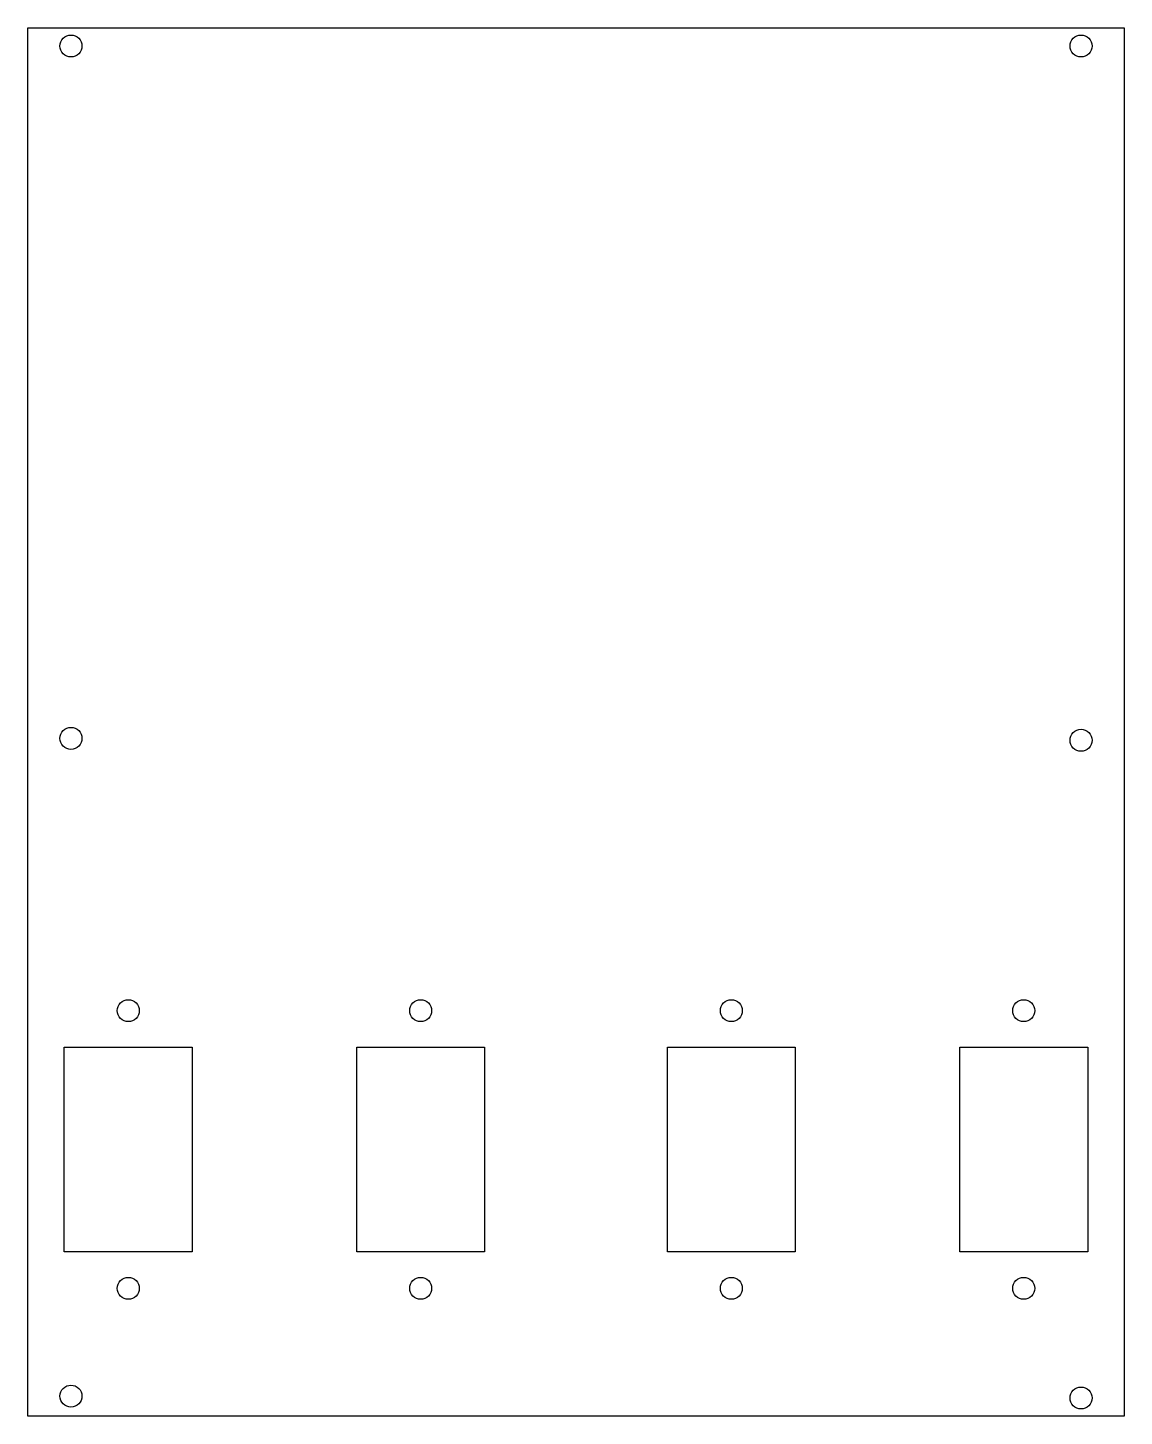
# Model space of a CAD drawing. Header units: millimetres. Extents: x -239 to 142, y 684 to 1167.
import ezdxf

# ---------------------------------------------------------------- set-up
doc = ezdxf.new("R2010")
doc.units = ezdxf.units.MM
doc.layers.get('0').update_dxf_attribs({"linetype": 'CONTINUOUS'})

msp = doc.modelspace()

# ---------------------------------------------------------------- linework, layer by layer
for p, q in [((-238.7555, 1166.6825), (142.2445, 1166.6825)), ((-238.7555, 684.0825), (-238.7555, 1166.6825)), ((142.2445, 1166.6825), (142.2445, 684.0825)), ((-226.0555, 812.3525), (-181.6055, 812.3525)), ((-226.0555, 741.2325), (-226.0555, 812.3525)), ((-181.6055, 812.3525), (-181.6055, 741.2325)), ((-124.4555, 812.3525), (-80.0055, 812.3525)), ((-124.4555, 741.2325), (-124.4555, 812.3525)), ((-80.0055, 812.3525), (-80.0055, 741.2325)), ((-16.5055, 812.3525), (27.9445, 812.3525)), ((-16.5055, 741.2325), (-16.5055, 812.3525)), ((27.9445, 812.3525), (27.9445, 741.2325)), ((85.0945, 812.3525), (129.5445, 812.3525)), ((85.0945, 741.2325), (85.0945, 812.3525)), ((129.5445, 812.3525), (129.5445, 741.2325)), ((-181.6055, 741.2325), (-226.0555, 741.2325)), ((-80.0055, 741.2325), (-124.4555, 741.2325)), ((27.9445, 741.2325), (-16.5055, 741.2325)), ((129.5445, 741.2325), (85.0945, 741.2325)), ((142.2445, 684.0825), (-238.7555, 684.0825))]:
    msp.add_line(p, q)
for centre in [(-223.7555, 1160.3325), (127.2445, 1160.3325), (-223.7555, 919.6825), (127.2445, 919.0325), (-203.8305, 825.0525), (-102.2305, 825.0525), (5.7195, 825.0525), (107.3195, 825.0525), (-203.8305, 728.5325), (-102.2305, 728.5325), (5.7195, 728.5325), (107.3195, 728.5325), (-223.7555, 691.0825), (127.2445, 690.4325)]:
    msp.add_circle(centre, 3.81)

doc.saveas('drawing.dxf')
